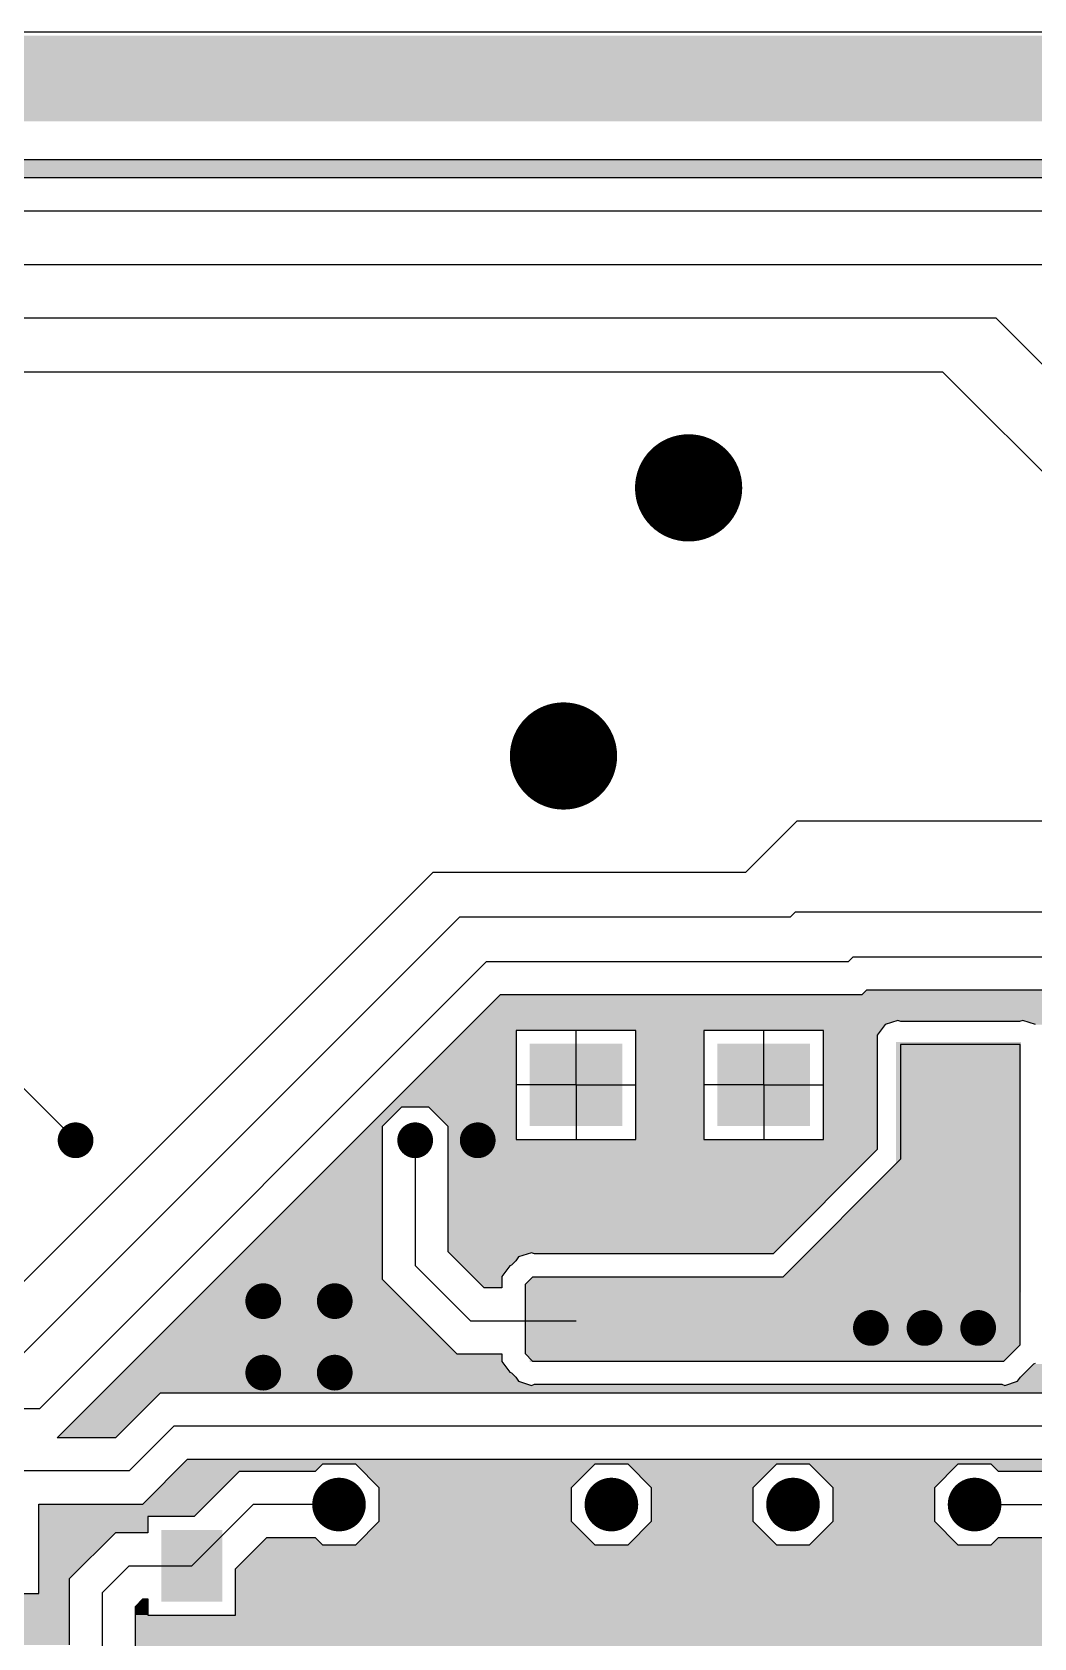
# Model space of a CAD drawing. Extents: x 295 to 953, y 10 to 290.
# Drawn here: x 783.6 to 829.8, y 175.9 to 250 of the extents above; entities that cross this region are included whole.
import ezdxf

# ---------------------------------------------------------------- set-up
doc = ezdxf.new("R2010")
doc.units = 0
doc.header["$LTSCALE"] = 5
doc.header["$MEASUREMENT"] = 0
doc.layers.get('0').update_dxf_attribs({"linetype": 'CONTINUOUS', "lineweight": 25})
doc.layers.add('L1-TOP_GBR', color=7, linetype='CONTINUOUS')

msp = doc.modelspace()

# ---------------------------------------------------------------- linework, layer by layer
for points, const_width in [([(812.625, 228.963, 1), (815.1, 228.963, 1)], 2.475), ([(806.85, 216.588, 1), (809.325, 216.588, 1)], 2.475), ([(785.153, 198.85, 1), (785.978, 198.85, 1)], 0.825), ([(800.828, 198.85, 1), (801.653, 198.85, 1)], 0.825), ([(803.715, 198.85, 1), (804.54, 198.85, 1)], 0.825), ([(793.815, 191.425, 1), (794.64, 191.425, 1)], 0.825), ([(797.115, 191.425, 1), (797.94, 191.425, 1)], 0.825), ([(821.865, 190.188, 1), (822.69, 190.188, 1)], 0.825), ([(824.34, 190.188, 1), (825.165, 190.188, 1)], 0.825), ([(826.815, 190.188, 1), (827.64, 190.188, 1)], 0.825), ([(793.815, 188.125, 1), (794.64, 188.125, 1)], 0.825), ([(797.115, 188.125, 1), (797.94, 188.125, 1)], 0.825), ([(797.107, 182.036, 1), (798.344, 182.036, 1)], 1.238), ([(809.68, 182.036, 1), (810.917, 182.036, 1)], 1.238), ([(818.062, 182.036, 1), (819.299, 182.036, 1)], 1.238), ([(826.444, 182.036, 1), (827.681, 182.036, 1)], 1.238)]:
    msp.add_lwpolyline(points, format="xyb", close=True, dxfattribs=dict(const_width=const_width))
for points in [[(810.81, 203.305), (810.81, 199.51), (806.52, 203.305), (806.52, 199.51)], [(819.473, 203.305), (819.473, 199.51), (815.183, 203.305), (815.183, 199.51)], [(829.208, 203.387), (829.208, 191.838), (823.433, 203.387), (823.433, 191.838)], [(810.81, 192.415), (810.81, 188.62), (806.52, 192.415), (806.52, 188.62)], [(819.473, 192.415), (819.473, 188.62), (815.183, 192.415), (815.183, 188.62)], [(792.332, 180.864), (792.332, 177.553), (789.524, 180.864), (789.524, 177.553)]]:
    msp.add_solid(points)
at = {"layer": 'L1-TOP_GBR'}
for p, q in [((865.178, 250), (505.478, 250)), ((855.639, 244.101), (520.379, 244.101)), ((833.635, 243.276), (553.364, 243.276)), ((553.996, 241.75), (833.003, 241.75)), ((557.156, 239.275), (830.528, 239.275)), ((828.053, 236.8), (565.81, 236.8)), ((828.053, 236.8), (842.861, 221.991)), ((571.298, 234.325), (825.578, 234.325)), ((842.119, 217.784), (825.578, 234.325)), ((818.879, 213.601), (816.503, 211.225)), ((818.879, 213.601), (848.511, 213.601)), ((802.065, 211.225), (782.265, 191.425)), ((802.065, 211.225), (816.503, 211.225)), ((803.303, 209.162), (783.09, 188.95)), ((803.303, 209.162), (818.565, 209.162)), ((818.796, 209.393), (818.565, 209.162)), ((818.796, 209.393), (848.511, 209.393)), ((804.54, 207.1), (783.915, 186.475)), ((804.54, 207.1), (821.238, 207.1)), ((821.453, 207.315), (821.238, 207.1)), ((821.453, 207.315), (851.351, 207.315)), ((784.712, 185.114), (805.172, 205.574)), ((805.172, 205.574), (821.87, 205.574)), ((821.87, 205.574), (822.085, 205.788)), ((822.085, 205.788), (850.252, 205.788)), ((805.901, 203.924), (805.901, 198.891)), ((811.429, 203.924), (805.901, 203.924)), ((808.665, 201.407), (808.665, 203.924)), ((811.429, 198.891), (811.429, 203.924)), ((814.564, 203.924), (814.564, 198.891)), ((820.091, 203.924), (814.564, 203.924)), ((817.328, 201.407), (817.328, 203.924)), ((820.091, 198.891), (820.091, 203.924)), ((822.929, 204.194), (822.566, 203.696)), ((823.515, 204.386), (822.929, 204.194)), ((823.665, 204.336), (823.515, 204.386)), ((829.14, 204.336), (823.665, 204.336)), ((829.29, 204.386), (829.14, 204.336)), ((829.876, 204.194), (829.29, 204.386)), ((785.565, 198.85), (781.028, 203.387)), ((822.566, 203.696), (822.566, 198.418)), ((823.639, 203.264), (823.639, 197.974)), ((829.166, 203.264), (823.639, 203.264)), ((829.166, 189.414), (829.166, 203.264)), ((808.665, 201.407), (805.901, 201.407)), ((808.665, 201.407), (808.665, 198.891)), ((808.665, 201.407), (811.429, 201.407)), ((817.328, 201.407), (814.564, 201.407)), ((817.328, 201.407), (817.328, 198.891)), ((817.328, 201.407), (820.091, 201.407)), ((800.608, 200.376), (799.714, 199.482)), ((801.872, 200.376), (800.608, 200.376)), ((802.766, 199.482), (801.872, 200.376)), ((799.714, 199.482), (799.714, 192.443)), ((802.766, 193.707), (802.766, 199.482)), ((801.24, 198.85), (801.24, 193.075)), ((805.901, 198.891), (811.429, 198.891)), ((814.564, 198.891), (820.091, 198.891)), ((822.566, 198.418), (817.76, 193.611)), ((823.639, 197.974), (818.204, 192.539)), ((804.429, 192.044), (802.766, 193.707)), ((806.017, 193.469), (805.88, 193.281)), ((806.603, 193.661), (806.017, 193.469)), ((806.753, 193.611), (806.603, 193.661)), ((817.76, 193.611), (806.753, 193.611)), ((803.798, 190.518), (801.24, 193.075)), ((805.604, 193.057), (805.241, 192.559)), ((805.68, 193.082), (805.604, 193.057)), ((805.88, 193.281), (805.68, 193.082)), ((799.714, 192.443), (803.166, 188.991)), ((805.241, 192.044), (804.429, 192.044)), ((805.241, 192.559), (805.241, 192.044)), ((806.654, 192.539), (806.314, 192.199)), ((806.314, 192.199), (806.314, 189.001)), ((818.204, 192.539), (806.654, 192.539)), ((803.798, 190.518), (808.665, 190.518)), ((806.314, 189.001), (806.654, 188.661)), ((828.414, 188.661), (829.166, 189.414)), ((803.166, 188.991), (805.241, 188.991)), ((805.241, 188.991), (805.241, 188.641)), ((805.241, 188.641), (805.604, 188.143)), ((806.654, 188.661), (828.414, 188.661)), ((829.189, 187.919), (829.8, 188.531)), ((829.8, 188.531), (829.876, 188.556)), ((805.604, 188.143), (805.68, 188.118)), ((805.68, 188.118), (805.88, 187.919)), ((805.88, 187.919), (806.017, 187.731)), ((806.017, 187.731), (806.603, 187.539)), ((806.603, 187.539), (806.753, 187.589)), ((806.753, 187.589), (828.315, 187.589)), ((828.315, 187.589), (828.465, 187.539)), ((828.465, 187.539), (829.051, 187.731)), ((829.051, 187.731), (829.189, 187.919)), ((789.471, 187.176), (787.408, 185.114)), ((837.733, 187.176), (789.471, 187.176)), ((773.19, 186.475), (783.915, 186.475)), ((788.04, 183.588), (790.103, 185.65)), ((838.365, 185.65), (790.103, 185.65)), ((787.408, 185.114), (784.712, 185.114)), ((788.672, 182.061), (790.735, 184.124)), ((790.735, 184.124), (838.997, 184.124)), ((796.957, 183.893), (796.627, 183.563)), ((798.494, 183.893), (796.957, 183.893)), ((799.582, 182.805), (798.494, 183.893)), ((809.53, 183.893), (808.442, 182.805)), ((811.067, 183.893), (809.53, 183.893)), ((812.155, 182.805), (811.067, 183.893)), ((817.912, 183.893), (816.824, 182.805)), ((819.449, 183.893), (817.912, 183.893)), ((820.537, 182.805), (819.449, 183.893)), ((826.294, 183.893), (825.206, 182.805)), ((827.831, 183.893), (826.294, 183.893)), ((828.161, 183.563), (827.831, 183.893)), ((788.04, 183.588), (780.714, 183.588)), ((793.124, 183.563), (791.043, 181.482)), ((796.627, 183.563), (793.124, 183.563)), ((840.621, 183.563), (828.161, 183.563)), ((799.582, 181.268), (799.582, 182.805)), ((808.442, 182.805), (808.442, 181.268)), ((812.155, 181.268), (812.155, 182.805)), ((816.824, 182.805), (816.824, 181.268)), ((820.537, 181.268), (820.537, 182.805)), ((825.206, 182.805), (825.206, 181.268)), ((783.869, 182.061), (788.672, 182.061)), ((783.869, 177.93), (783.869, 182.061)), ((790.928, 179.208), (793.757, 182.036)), ((797.726, 182.036), (793.757, 182.036)), ((827.063, 182.036), (841.253, 182.036)), ((788.905, 181.482), (788.905, 180.735)), ((791.043, 181.482), (788.905, 181.482)), ((798.494, 180.18), (799.582, 181.268)), ((808.442, 181.268), (809.53, 180.18)), ((811.067, 180.18), (812.155, 181.268)), ((816.824, 181.268), (817.912, 180.18)), ((819.449, 180.18), (820.537, 181.268)), ((825.206, 181.268), (826.294, 180.18)), ((787.408, 180.735), (785.276, 178.603)), ((788.905, 180.735), (787.408, 180.735)), ((792.95, 179.071), (794.389, 180.51)), ((794.389, 180.51), (796.627, 180.51)), ((796.627, 180.51), (796.957, 180.18)), ((796.957, 180.18), (798.494, 180.18)), ((809.53, 180.18), (811.067, 180.18)), ((817.912, 180.18), (819.449, 180.18)), ((826.294, 180.18), (827.831, 180.18)), ((827.831, 180.18), (828.161, 180.51)), ((828.161, 180.51), (841.885, 180.51)), ((788.04, 179.208), (786.803, 177.971)), ((788.04, 179.208), (790.928, 179.208)), ((792.95, 176.933), (792.95, 179.071)), ((764.988, 177.93), (783.869, 177.93)), ((785.276, 178.603), (785.276, 175.557)), ((786.803, 174.925), (786.803, 177.971)), ((788.329, 177.337), (788.672, 177.68)), ((788.329, 174.293), (788.329, 177.337)), ((788.672, 177.68), (788.905, 177.68)), ((788.905, 177.68), (788.905, 176.933)), ((788.905, 176.933), (792.95, 176.933))]:
    msp.add_line(p, q, dxfattribs=at)
for points in [[(505.643, 246.617), (505.643, 249.835), (868.313, 246.617), (865.095, 249.835)], [(505.643, 249.835), (505.643, 249.835), (865.095, 249.835), (505.643, 249.835)], [(505.643, 245.875), (505.643, 246.617), (868.313, 245.875), (868.313, 246.617)], [(505.643, 245.875), (505.643, 245.875), (517.853, 245.875), (868.313, 245.875)], [(519.851, 243.573), (520.379, 244.101), (856.167, 243.573), (855.639, 244.101)], [(520.379, 244.101), (520.379, 244.101), (833.635, 244.101), (520.379, 244.101)], [(519.626, 243.349), (519.851, 243.573), (856.391, 243.349), (856.167, 243.573)], [(519.626, 243.276), (519.626, 243.349), (856.464, 243.276), (856.391, 243.349)], [(519.626, 243.276), (519.626, 243.276), (553.364, 243.276), (833.635, 243.276)], [(804.855, 205.257), (805.056, 205.458), (862.001, 205.257), (862.001, 205.458)], [(805.056, 205.458), (805.057, 205.458), (852.12, 205.458), (850.582, 205.458)], [(805.057, 205.458), (805.172, 205.574), (850.582, 205.458), (850.466, 205.574)], [(805.172, 205.574), (805.172, 205.574), (811.429, 205.574), (805.172, 205.574)], [(821.87, 205.574), (822.085, 205.788), (850.466, 205.574), (850.252, 205.788)], [(822.085, 205.788), (822.085, 205.788), (850.252, 205.788), (822.085, 205.788)], [(803.984, 204.386), (804.578, 204.98), (849.988, 204.386), (850.582, 204.98)], [(804.578, 204.98), (804.855, 205.257), (861.724, 204.98), (862.001, 205.257)], [(804.578, 204.98), (804.578, 204.98), (850.582, 204.98), (852.119, 204.98)], [(799.974, 200.376), (803.522, 203.924), (805.901, 200.376), (805.901, 203.924)], [(803.522, 203.924), (803.793, 204.194), (822.732, 203.924), (822.929, 204.194)], [(803.522, 203.924), (803.522, 203.924), (805.901, 203.924), (811.429, 203.924)], [(803.793, 204.194), (803.984, 204.386), (822.929, 204.194), (823.515, 204.386)], [(811.429, 198.891), (811.429, 203.924), (814.564, 198.891), (814.564, 203.924)], [(811.429, 203.924), (811.429, 203.924), (814.564, 203.924), (820.091, 203.924)], [(820.091, 203.696), (820.091, 203.924), (822.566, 203.696), (822.732, 203.924)], [(823.665, 204.336), (823.515, 204.386), (829.14, 204.336), (829.29, 204.386)], [(829.876, 204.194), (829.29, 204.386), (832.004, 204.194), (832.59, 204.386)], [(820.091, 198.891), (820.091, 203.696), (822.566, 198.891), (822.566, 203.696)], [(823.639, 197.974), (823.639, 203.264), (829.166, 197.974), (829.166, 203.264)], [(823.639, 203.264), (823.639, 203.264), (829.166, 203.264), (823.639, 203.264)], [(799.08, 199.482), (799.974, 200.376), (799.714, 199.482), (800.608, 200.376)], [(799.974, 200.376), (799.974, 200.376), (800.608, 200.376), (801.872, 200.376)], [(802.766, 199.482), (801.872, 200.376), (805.901, 199.482), (805.901, 200.376)], [(792.041, 192.443), (799.08, 199.482), (799.714, 192.443), (799.714, 199.482)], [(802.766, 198.891), (802.766, 199.482), (805.901, 198.891), (805.901, 199.482)], [(802.766, 198.418), (802.766, 198.891), (822.566, 198.418), (822.566, 198.891)], [(802.766, 193.707), (802.766, 198.418), (817.856, 193.707), (822.566, 198.418)], [(818.204, 192.539), (823.639, 197.974), (829.166, 192.539), (829.166, 197.974)], [(802.813, 193.661), (802.766, 193.707), (817.809, 193.661), (817.856, 193.707)], [(803.004, 193.469), (802.813, 193.661), (806.017, 193.469), (806.603, 193.661)], [(803.192, 193.281), (803.004, 193.469), (805.88, 193.281), (806.017, 193.469)], [(806.753, 193.611), (806.603, 193.661), (817.76, 193.611), (817.809, 193.661)], [(803.392, 193.082), (803.192, 193.281), (805.68, 193.082), (805.88, 193.281)], [(803.416, 193.057), (803.392, 193.082), (805.604, 193.057), (805.68, 193.082)], [(803.915, 192.559), (803.416, 193.057), (805.241, 192.559), (805.604, 193.057)], [(788.59, 188.991), (792.041, 192.443), (803.166, 188.991), (799.714, 192.443)], [(804.429, 192.044), (803.915, 192.559), (805.241, 192.044), (805.241, 192.559)], [(806.314, 192.199), (806.654, 192.539), (829.166, 192.199), (829.166, 192.539)], [(806.314, 189.414), (806.314, 192.199), (829.166, 189.414), (829.166, 192.199)], [(806.314, 189.001), (806.314, 189.414), (828.754, 189.001), (829.166, 189.414)], [(806.654, 188.661), (806.314, 189.001), (828.414, 188.661), (828.754, 189.001)], [(787.741, 188.143), (788.24, 188.641), (805.604, 188.143), (805.241, 188.641)], [(788.24, 188.641), (788.589, 188.991), (805.241, 188.641), (805.241, 188.991)], [(788.589, 188.991), (788.59, 188.991), (805.241, 188.991), (803.166, 188.991)], [(829.189, 187.919), (829.8, 188.531), (838.476, 187.919), (839.088, 188.531)], [(786.774, 187.176), (787.138, 187.539), (837.733, 187.176), (838.096, 187.539)], [(787.138, 187.539), (787.329, 187.731), (806.603, 187.539), (806.017, 187.731)], [(787.329, 187.731), (787.517, 187.919), (806.017, 187.731), (805.88, 187.919)], [(787.517, 187.919), (787.717, 188.118), (805.88, 187.919), (805.68, 188.118)], [(787.717, 188.118), (787.741, 188.143), (805.68, 188.118), (805.604, 188.143)], [(806.603, 187.539), (806.753, 187.589), (828.465, 187.539), (828.315, 187.589)], [(806.753, 187.589), (806.753, 187.589), (828.315, 187.589), (806.753, 187.589)], [(828.465, 187.539), (829.051, 187.731), (838.096, 187.539), (838.287, 187.731)], [(829.051, 187.731), (829.189, 187.919), (838.287, 187.731), (838.476, 187.919)], [(784.712, 185.114), (786.774, 187.176), (787.408, 185.114), (789.471, 187.176)], [(786.774, 187.176), (786.774, 187.176), (789.471, 187.176), (837.733, 187.176)], [(790.174, 183.563), (790.504, 183.893), (796.627, 183.563), (796.957, 183.893)], [(790.504, 183.893), (790.734, 184.124), (840.951, 183.893), (841.182, 184.124)], [(790.504, 183.893), (790.504, 183.893), (796.957, 183.893), (798.494, 183.893)], [(790.734, 184.124), (790.735, 184.124), (811.067, 184.124), (790.735, 184.124)], [(799.582, 182.805), (798.494, 183.893), (808.442, 182.805), (809.53, 183.893)], [(798.494, 183.893), (798.494, 183.893), (809.53, 183.893), (811.067, 183.893)], [(812.155, 182.805), (811.067, 183.893), (816.824, 182.805), (817.912, 183.893)], [(811.067, 183.893), (811.067, 183.893), (817.912, 183.893), (819.449, 183.893)], [(820.537, 182.805), (819.449, 183.893), (825.206, 182.805), (826.294, 183.893)], [(819.449, 183.893), (819.449, 183.893), (826.294, 183.893), (827.831, 183.893)], [(828.161, 183.563), (827.831, 183.893), (840.621, 183.563), (840.951, 183.893)], [(788.672, 182.061), (790.174, 183.563), (791.622, 182.061), (793.124, 183.563)], [(790.174, 183.563), (790.174, 183.563), (793.124, 183.563), (796.627, 183.563)], [(799.582, 181.268), (799.582, 182.805), (808.442, 181.268), (808.442, 182.805)], [(812.155, 181.268), (812.155, 182.805), (816.824, 181.268), (816.824, 182.805)], [(820.537, 181.268), (820.537, 182.805), (825.206, 181.268), (825.206, 182.805)], [(783.869, 181.482), (783.869, 182.061), (791.043, 181.482), (791.622, 182.061)], [(783.869, 180.735), (783.869, 181.482), (788.905, 180.735), (788.905, 181.482)], [(783.869, 181.482), (783.869, 181.482), (788.905, 181.482), (791.043, 181.482)], [(798.494, 180.18), (799.582, 181.268), (809.53, 180.18), (808.442, 181.268)], [(811.068, 180.18), (812.155, 181.268), (817.912, 180.18), (816.824, 181.268)], [(819.45, 180.18), (820.537, 181.268), (826.294, 180.18), (825.206, 181.268)], [(783.869, 178.603), (783.869, 180.735), (785.276, 178.603), (787.408, 180.735)], [(783.869, 180.735), (783.869, 180.735), (787.408, 180.735), (788.905, 180.735)], [(792.95, 179.071), (794.059, 180.18), (841.277, 179.071), (842.386, 180.18)], [(794.059, 180.18), (794.389, 180.51), (796.957, 180.18), (796.627, 180.51)], [(794.059, 180.18), (794.059, 180.18), (811.068, 180.18), (809.53, 180.18)], [(794.389, 180.51), (794.389, 180.51), (796.627, 180.51), (794.389, 180.51)], [(811.068, 180.18), (811.068, 180.18), (819.45, 180.18), (817.912, 180.18)], [(827.831, 180.18), (828.161, 180.51), (842.386, 180.18), (842.716, 180.51)], [(792.951, 176.933), (792.95, 179.071), (839.139, 176.933), (841.277, 179.071)], [(763.579, 176.794), (763.579, 177.93), (785.276, 176.794), (785.276, 177.93)], [(783.869, 177.93), (783.869, 178.603), (785.276, 177.93), (785.276, 178.603)], [(788.329, 177.337), (788.672, 177.68), (788.905, 177.337), (788.905, 177.68)], [(788.329, 176.933), (788.329, 177.337), (788.905, 176.933), (788.905, 177.337)], [(788.672, 177.68), (788.672, 177.68), (788.905, 177.68), (788.672, 177.68)], [(764.816, 175.557), (763.579, 176.794), (785.276, 175.557), (785.276, 176.794)], [(788.329, 174.567), (788.329, 176.933), (836.773, 174.567), (839.139, 176.933)]]:
    msp.add_solid(points, dxfattribs=at)

doc.saveas('drawing.dxf')
